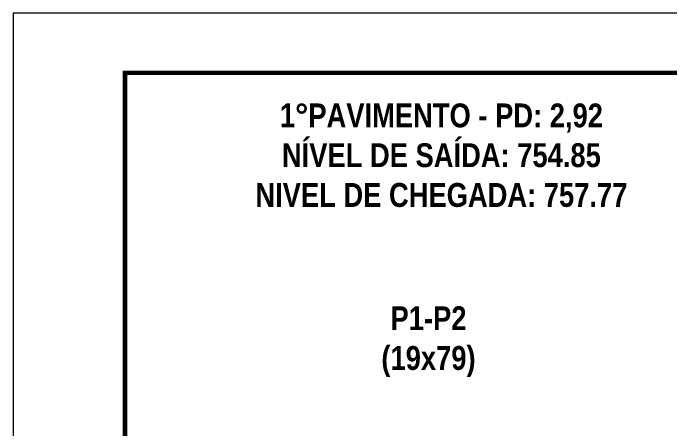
# Model space of a CAD drawing. Extents: x 2296 to 12463, y 760 to 16806.
# Drawn here: x 4483.4 to 4923.8, y 15313.7 to 15592.6 of the extents above; entities that cross this region are included whole.
import ezdxf

# ---------------------------------------------------------------- set-up
doc = ezdxf.new("R2010")
doc.units = 0
doc.linetypes.add('DASHED', pattern=[0.75, 0.5, -0.25])
doc.layers.add('Folhas', color=255, linetype='Continuous', lineweight=9)
doc.layers.add('SARRAFO DE PRESSAO', color=251, linetype='DASHED', lineweight=9)
doc.layers.add('NOMENCLATURA', color=7, linetype='Continuous')
doc.styles.add('ROMANC', font='techb___.ttf', dxfattribs={"height": 2.5})

# ---------------------------------------------------------------- blocks, each defined once
blk = doc.blocks.new('9999999999')
at = {"layer": 'Folhas'}
blk.add_lwpolyline([(98138.98, 34190.21), (99623.98, 34190.21), (99623.98, 35240.21), (98138.98, 35240.21)], close=True, dxfattribs=at)
at = {"layer": 'Folhas', "color": 30, "const_width": 3}
blk.add_lwpolyline([(98213.98, 34230.21), (99583.98, 34230.21), (99583.98, 35200.21), (98213.98, 35200.21)], close=True, dxfattribs=at)

msp = doc.modelspace()

# ---------------------------------------------------------------- block references
at = {"layer": 'SARRAFO DE PRESSAO', "color": 6, "linetype": 'ByBlock'}
msp.add_blockref('9999999999', (-93655.59, -19647.64), dxfattribs=at)

# ---------------------------------------------------------------- texts
at = {"layer": 'NOMENCLATURA', "color": 2, "insert": (4770.56, 15558.63), "char_height": 16, "attachment_point": 2, "style": 'ROMANC'}
msp.add_mtext_dynamic_manual_height_columns('\\P1°PAVIMENTO - PD: 2,92\\PNÍVEL DE SAÍDA: 754.85\\PNIVEL DE CHEGADA: 757.77', width=300.2766, gutter_width=1, heights=[-101.47], dxfattribs=at)
at = {"layer": 'NOMENCLATURA', "insert": (4761.93, 15395.93), "char_height": 16, "attachment_point": 2, "style": 'ROMANC'}
msp.add_mtext_dynamic_manual_height_columns('P1-P2   \\P(19x79)', width=300.2766, gutter_width=1, heights=[-46.6], dxfattribs=at)

doc.saveas('drawing.dxf')
